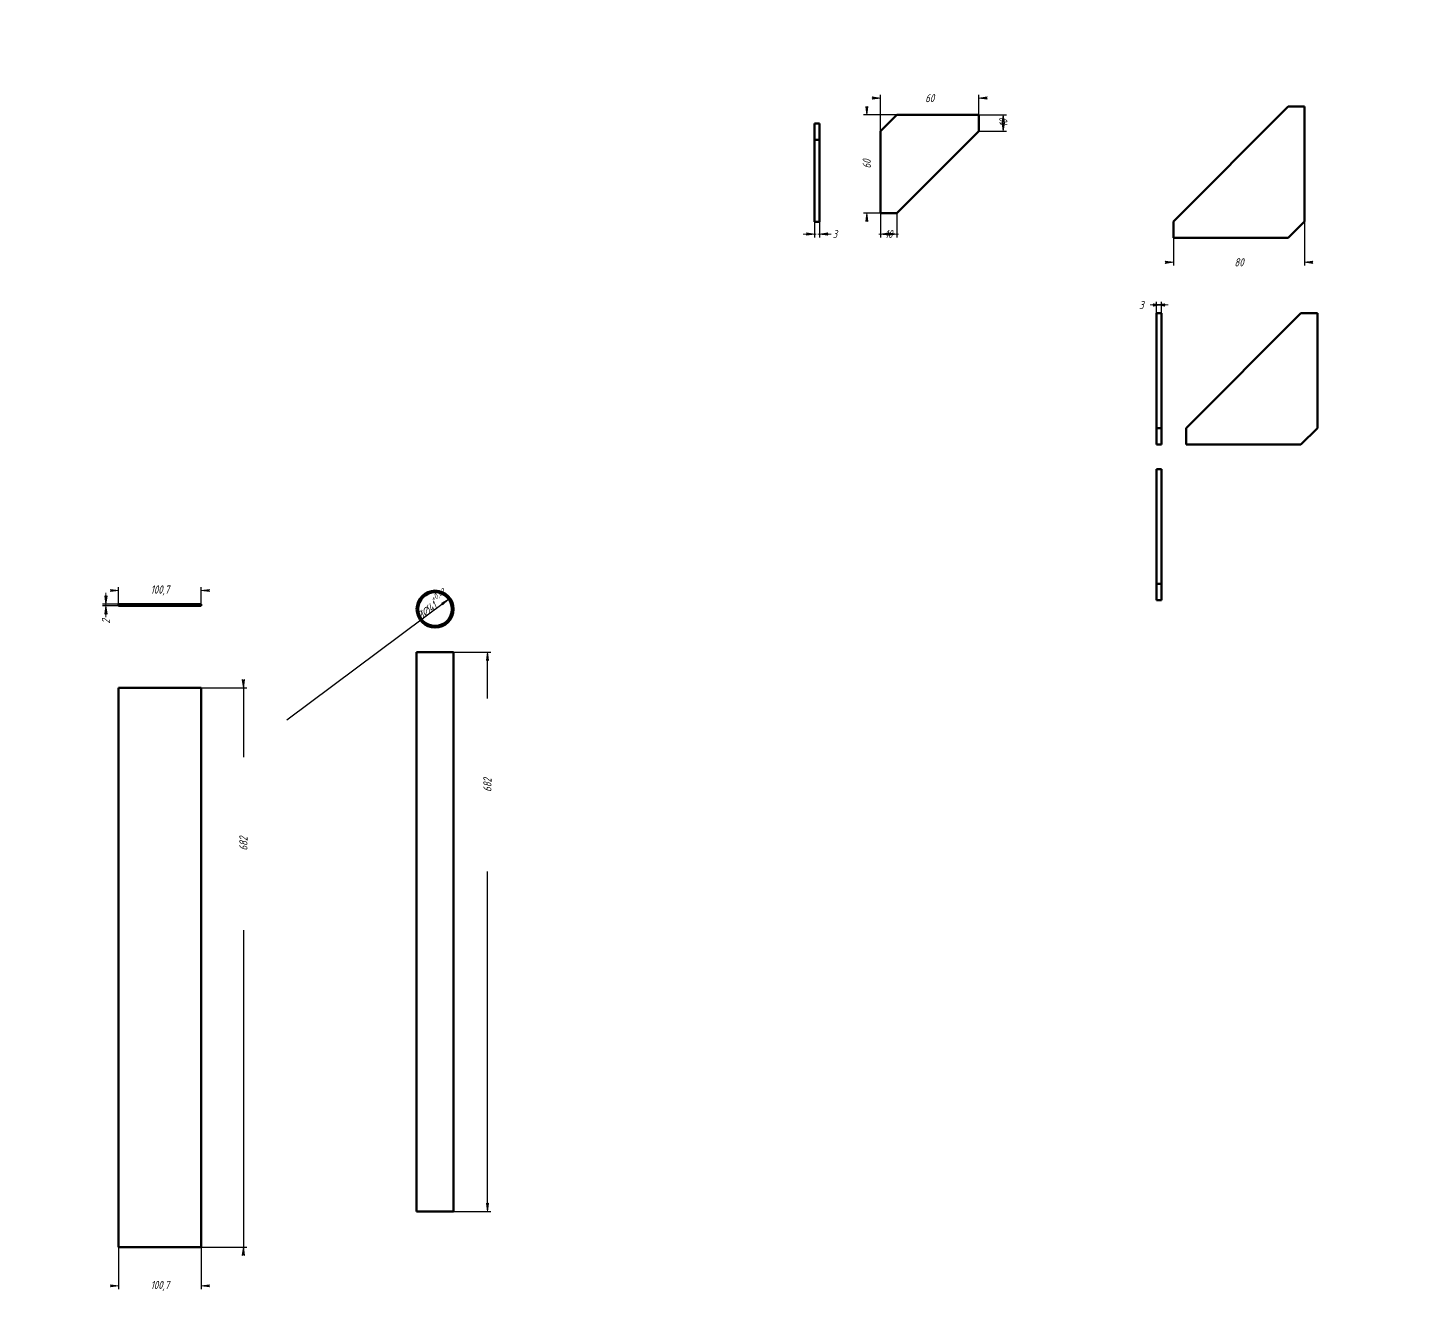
# Model space of a CAD drawing. Header units: millimetres. Extents: x 0 to 3488, y -472 to 367.
# Drawn here: x 857 to 1705, y -472 to 297 of the extents above; entities that cross this region are included whole.
import ezdxf

# ---------------------------------------------------------------- set-up
doc = ezdxf.new("R2010")
doc.units = ezdxf.units.MM
doc.linetypes.add('K5LT_BASIC', pattern=[0])
doc.linetypes.add('K5LT_THIN', pattern=[0])
doc.layers.add('Системный слой', color=7, linetype='Continuous')
doc.layers.add('Системный слой (1)', color=7, linetype='Continuous', true_color=0x909090)
doc.styles.add('KDIMTEXTSTYLE', font='GOST_AU.SHX', dxfattribs={"width": 0.96, "oblique": 15, "height": 5})
doc.dimstyles.new('KDIMSTYLE (0.50)', dxfattribs={"dimtxt": 5, "dimasz": 1, "dimexe": 2, "dimexo": 0, "dimgap": 1, "dimtad": 1, "dimlfac": 2, "dimtxsty": 'KDIMTEXTSTYLE', "dimsah": 1, "dimcen": 0, "dimdle": 1, "dimadec": 0, "dimazin": 0, "dimtfac": 0.667, "dimtmove": 0, "dimatfit": 3, "dimfxl": 1, "dimtvp": 1, "dimtolj": 1, "dimtzin": 0, "dimarcsym": 0})
doc.dimstyles.new('KDIMSTYLE (1.00)', dxfattribs={"dimtxt": 5, "dimasz": 1, "dimexe": 2, "dimexo": 0, "dimgap": 1, "dimtad": 1, "dimtxsty": 'KDIMTEXTSTYLE', "dimsah": 1, "dimcen": 0, "dimdle": 1, "dimadec": 0, "dimazin": 0, "dimtfac": 0.667, "dimtmove": 0, "dimatfit": 3, "dimfxl": 1, "dimtvp": 1, "dimtolj": 1, "dimtzin": 0, "dimarcsym": 0})

# ---------------------------------------------------------------- blocks, each defined once
blk = doc.blocks.new('KDIMARROW_01')
at = {"layer": 'Системный слой'}
blk.add_hatch(color=0, dxfattribs=at).paths.add_polyline_path([(-5, -0.66), (0, 0), (-5, 0.66), (-4.5, 0)])
at = {"layer": 'Системный слой', "color": 0, "linetype": 'K5LT_THIN', "lineweight": 18}
for p, q in [((-4.5, 0), (-5, 0.66)), ((-5, 0.66), (0, 0)), ((0, 0), (-5, -0.66)), ((-5, -0.66), (-4.5, 0))]:
    blk.add_line(p, q, dxfattribs=at)
at = {"layer": 'Системный слой (1)', "color": 0, "linetype": 'K5LT_THIN', "lineweight": 18}
blk.add_line((0, 0), (-1, 0), dxfattribs=at)
blk = doc.blocks.new('KDIMARROW_02')
at = {"layer": 'Системный слой'}
blk.add_hatch(color=0, dxfattribs=at).paths.add_polyline_path([(4.5, 0), (5, 0.66), (0, 0), (5, -0.66)])
at = {"layer": 'Системный слой', "color": 0, "linetype": 'K5LT_THIN', "lineweight": 18}
for p, q in [((5, 0.66), (0, 0)), ((0, 0), (5, -0.66)), ((0, 0), (7, 0)), ((4.5, 0), (5, 0.66)), ((5, -0.66), (4.5, 0))]:
    blk.add_line(p, q, dxfattribs=at)
at = {"layer": 'Системный слой (1)', "color": 0, "linetype": 'K5LT_THIN', "lineweight": 18}
blk.add_line((0, 0), (-1, 0), dxfattribs=at)

msp = doc.modelspace()

# ---------------------------------------------------------------- linework, layer by layer
at = {"layer": 'Системный слой (1)', "color": 5, "linetype": 'K5LT_BASIC', "lineweight": 60, "true_color": 0x0000ff}
for p, q in [((1555.2785, 178.9907), (1625.2785, 248.9907)), ((1625.2785, 248.9907), (1635.2785, 248.9907)), ((1635.2785, 248.9907), (1635.2785, 178.9907)), ((1339.6191, 238.6966), (1336.6191, 238.6966)), ((1336.6191, 238.6966), (1336.6191, 228.6966)), ((1339.6191, 238.6966), (1339.6191, 228.6966)), ((1386.7691, 243.9907), (1376.7691, 233.9907)), ((1436.7691, 243.9907), (1386.7691, 243.9907)), ((1436.7691, 233.9907), (1436.7691, 243.9907)), ((1376.7691, 233.9907), (1376.7691, 183.9907)), ((1386.7691, 183.9907), (1436.7691, 233.9907)), ((1336.6191, 228.6966), (1336.6191, 178.6966)), ((1339.6191, 228.6966), (1336.6191, 228.6966)), ((1339.6191, 228.6966), (1339.6191, 178.6966)), ((1339.6191, 178.6966), (1336.6191, 178.6966)), ((1376.7691, 183.9907), (1386.7691, 183.9907)), ((1555.2785, 168.9907), (1555.2785, 178.9907)), ((1635.2785, 178.9907), (1625.2785, 168.9907)), ((1625.2785, 168.9907), (1555.2785, 168.9907)), ((1545.053, 122.9659), (1545.053, 52.9659)), ((1545.053, 122.9659), (1548.053, 122.9659)), ((1548.053, 122.9659), (1548.053, 52.9659)), ((1563.053, 52.9659), (1633.053, 122.9659)), ((1633.053, 122.9659), (1643.053, 122.9659)), ((1643.053, 122.9659), (1643.053, 52.9659)), ((1545.053, 52.9659), (1545.053, 42.9659)), ((1545.053, 52.9659), (1548.053, 52.9659)), ((1548.053, 52.9659), (1548.053, 42.9659)), ((1563.053, 42.9659), (1563.053, 52.9659)), ((1643.053, 52.9659), (1633.053, 42.9659)), ((1545.053, 42.9659), (1548.053, 42.9659)), ((1633.053, 42.9659), (1563.053, 42.9659)), ((1545.053, 27.9659), (1548.053, 27.9659)), ((1545.053, 27.9659), (1545.053, -42.0341)), ((1548.053, 27.9659), (1548.053, -42.0341)), ((1545.053, -42.0341), (1545.053, -52.0341)), ((1545.053, -42.0341), (1548.053, -42.0341)), ((1548.053, -42.0341), (1548.053, -52.0341)), ((912.3991, -55.3942), (912.3991, -54.3942)), ((912.3991, -54.3942), (962.7511, -54.3942)), ((962.7511, -55.3942), (912.3991, -55.3942)), ((962.7511, -54.3942), (962.7511, -55.3942)), ((1545.053, -52.0341), (1548.053, -52.0341)), ((1094.0265, -83.6442), (1094.0265, -424.6442)), ((1094.0265, -83.6442), (1105.2765, -83.6442)), ((1105.2765, -83.6442), (1116.5265, -83.6442)), ((1116.5265, -83.6442), (1116.5265, -424.6442)), ((912.3991, -446.3942), (912.3991, -105.3942)), ((962.7511, -105.3942), (912.3991, -105.3942)), ((962.7511, -446.3942), (962.7511, -105.3942)), ((1105.2765, -424.6442), (1094.0265, -424.6442)), ((1116.5265, -424.6442), (1105.2765, -424.6442)), ((912.3991, -446.3942), (962.7511, -446.3942))]:
    msp.add_line(p, q, dxfattribs=at)
for radius, start, end in [(11.25, 90, 0), (10.25, 90, 0), (11.25, 0, 90), (10.25, 0, 90)]:
    msp.add_arc((1105.2765, -57.3942), radius, start, end, dxfattribs=at)

# ---------------------------------------------------------------- dimensions: what is measured, and where the dimension line sits
at = {"layer": 'Системный слой (1)', "color": 7}
for base, p1, p2, location, dimstyle, override in [((1376.7691, 254.1639), (1436.7691, 243.9907), (1376.7691, 233.9907), (1406.7691, 254.1639), 'KDIMSTYLE (1.00)', {"dimexo": 0, "dimpost": '\\H5.0;\\W0.965;\\Q15;<>', "dimblk1": 'KDIMARROW_01', "dimblk2": 'KDIMARROW_01', "dimse1": 0, "dimse2": 0, "dimclrt": 7, "dimtolj": 1}), ((1339.6191, 171.2674), (1336.6191, 178.6966), (1339.6191, 178.6966), (1348.9282, 171.2674), 'KDIMSTYLE (1.00)', {"dimexo": 0, "dimpost": '\\H5.0;\\W0.965;\\Q15;<>', "dimblk1": 'KDIMARROW_02', "dimblk2": 'KDIMARROW_02', "dimse1": 0, "dimse2": 0, "dimclrt": 7, "dimtolj": 1}), ((1376.7691, 171.2674), (1386.7691, 183.9907), (1376.7691, 183.9907), (1381.7691, 171.2674), 'KDIMSTYLE (1.00)', {"dimexo": 0, "dimpost": '\\H5.0;\\W0.965;\\Q15;<>', "dimblk1": 'KDIMARROW_02', "dimblk2": 'KDIMARROW_02', "dimse1": 0, "dimse2": 0, "dimclrt": 7, "dimtolj": 1}), ((1555.2785, 154.0398), (1635.2785, 178.9907), (1555.2785, 168.9907), (1595.2785, 154.0398), 'KDIMSTYLE (1.00)', {"dimexo": 0, "dimpost": '\\H5.0;\\W0.965;\\Q15;<>', "dimblk1": 'KDIMARROW_01', "dimblk2": 'KDIMARROW_01', "dimse1": 0, "dimse2": 0, "dimclrt": 7, "dimtolj": 1}), ((1545.053, 128.0351), (1548.053, 122.9659), (1545.053, 122.9659), (1535.7439, 128.0351), 'KDIMSTYLE (1.00)', {"dimexo": 0, "dimpost": '\\H5.0;\\W0.965;\\Q15;<>', "dimblk1": 'KDIMARROW_02', "dimblk2": 'KDIMARROW_02', "dimse1": 0, "dimse2": 0, "dimclrt": 7, "dimtolj": 1}), ((912.3991, -46.0302), (962.7511, -54.3942), (912.3991, -54.3942), (937.5751, -46.0302), 'KDIMSTYLE (0.50)', {"dimexo": 0, "dimpost": '\\H5.0;\\W0.965;\\Q15;<>', "dimblk1": 'KDIMARROW_01', "dimblk2": 'KDIMARROW_01', "dimse1": 0, "dimse2": 0, "dimclrt": 7, "dimtolj": 1}), ((912.3991, -469.999), (962.7511, -446.3942), (912.3991, -446.3942), (937.5751, -469.999), 'KDIMSTYLE (0.50)', {"dimexo": 0, "dimpost": '\\H5.0;\\W0.965;\\Q15;<>', "dimblk1": 'KDIMARROW_01', "dimblk2": 'KDIMARROW_01', "dimse1": 0, "dimse2": 0, "dimclrt": 7, "dimtolj": 1})]:
    msp.add_linear_dim(base=base, p1=p1, p2=p2, location=location, dimstyle=dimstyle, override=override, dxfattribs=at).render()
for base, p1, p2, location, dimstyle, override in [((1368.3853, 183.9907), (1386.7691, 243.9907), (1376.7691, 183.9907), (1368.3853, 213.9907), 'KDIMSTYLE (1.00)', {"dimexo": 0, "dimpost": '\\H5.0;\\W0.965;\\Q15;<>', "dimblk1": 'KDIMARROW_01', "dimblk2": 'KDIMARROW_01', "dimse1": 0, "dimse2": 0, "dimclrt": 7, "dimtolj": 1}), ((1451.6115, 243.9907), (1436.7691, 233.9907), (1436.7691, 243.9907), (1451.6115, 238.9907), 'KDIMSTYLE (1.00)', {"dimexo": 0, "dimpost": '\\H5.0;\\W0.965;\\Q15;<>', "dimblk1": 'KDIMARROW_01', "dimblk2": 'KDIMARROW_01', "dimse1": 0, "dimse2": 0, "dimclrt": 7, "dimtolj": 1}), ((904.663, -55.3942), (912.3991, -54.3942), (912.3991, -55.3942), (904.663, -64.8917), 'KDIMSTYLE (0.50)', {"dimexo": 0, "dimpost": '\\H5.0;\\W0.965;\\Q15;<>', "dimblk1": 'KDIMARROW_02', "dimblk2": 'KDIMARROW_02', "dimse1": 0, "dimse2": 0, "dimclrt": 7, "dimtolj": 1}), ((1137.1749, -83.6442), (1116.5265, -424.6442), (1116.5265, -83.6442), (1137.1749, -164.6442), 'KDIMSTYLE (0.50)', {"dimexo": 0, "dimpost": '\\H5.0;\\W0.965;\\Q15;<>', "dimblk1": 'KDIMARROW_01', "dimblk2": 'KDIMARROW_01', "dimse1": 0, "dimse2": 0, "dimclrt": 7, "dimtolj": 1}), ((988.4499, -446.3942), (962.7511, -105.3942), (962.7511, -446.3942), (988.4499, -200.3942), 'KDIMSTYLE (0.50)', {"dimexo": 0, "dimpost": '\\H5.0;\\W0.965;\\Q15;<>', "dimblk1": 'KDIMARROW_01', "dimblk2": 'KDIMARROW_01', "dimse1": 0, "dimse2": 0, "dimclrt": 7, "dimtolj": 1})]:
    msp.add_linear_dim(base=base, p1=p1, p2=p2, angle=90, location=location, dimstyle=dimstyle, override=override, dxfattribs=at).render()
msp.add_diameter_dim(center=(1105.2765, -57.3942), radius=10.25, location=(1105.3189, -57.3625), dimstyle='KDIMSTYLE (0.50)', override={"dimpost": '\\H5.0;\\W0.965;\\Q15;∅<>\\H0.65x;\\S+0,62^;\\H1.5x;', "dimblk1": 'KDIMARROW_01', "dimblk2": 'KDIMARROW_01', "dimclrt": 7, "dimatfit": 2, "dimtolj": 1}, dxfattribs=at).render()

doc.saveas('drawing.dxf')
